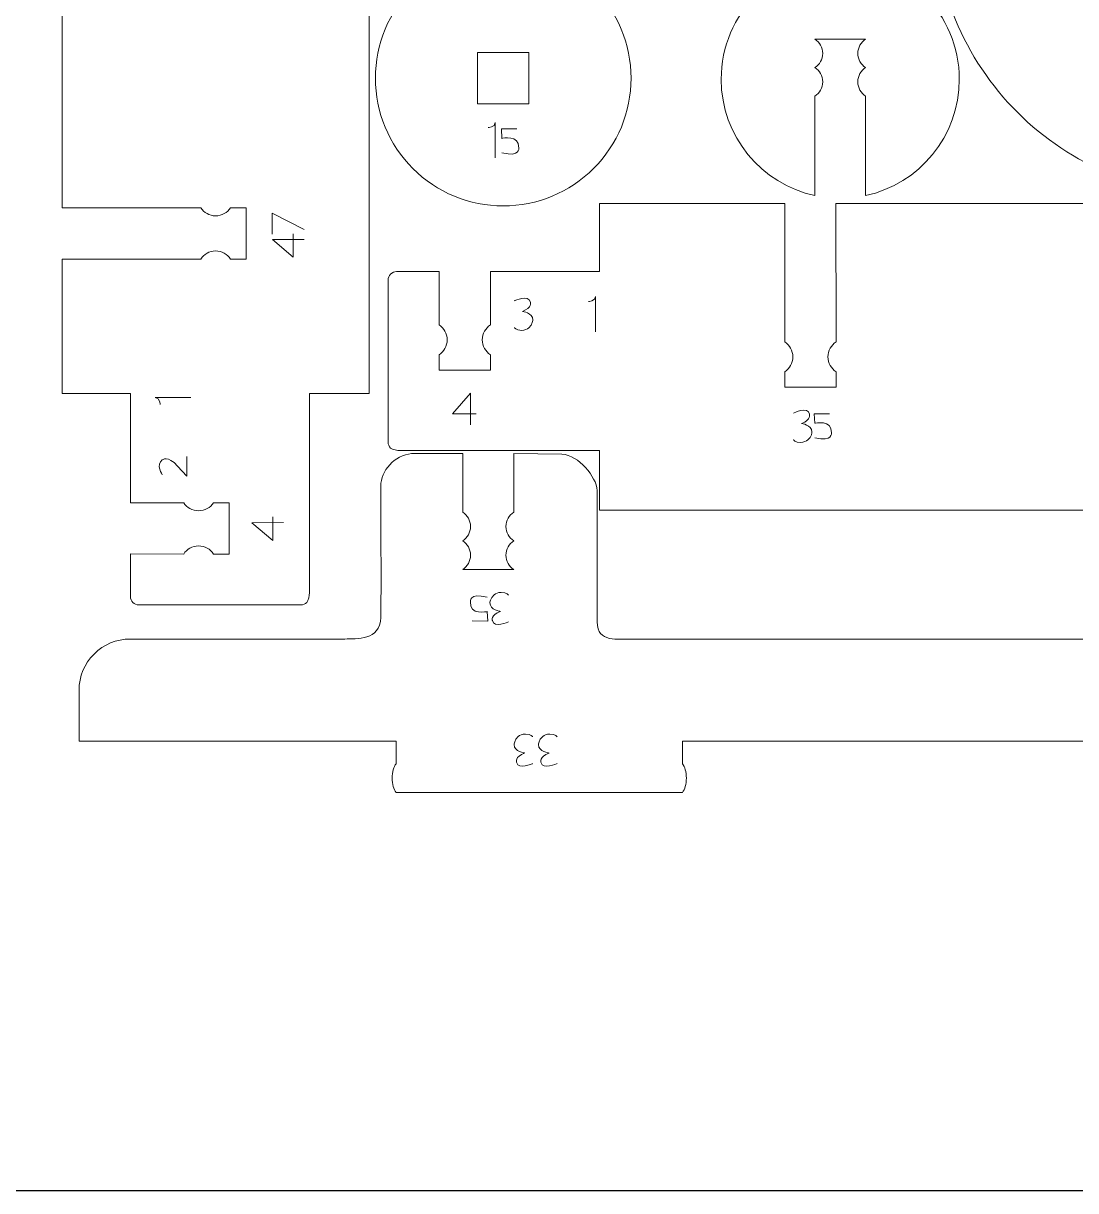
# Model space of a CAD drawing. Header units: centimetres. Extents: x -25 to 25, y -32.5 to 32.5.
# Drawn here: x -15.1 to -8.87, y -32.5 to -25.58 of the extents above; entities that cross this region are included whole.
import ezdxf

# ---------------------------------------------------------------- set-up
doc = ezdxf.new("R2010")
doc.units = ezdxf.units.CM
doc.header["$MEASUREMENT"] = 0
doc.layers.add('Capa 1', color=7, linetype='Continuous')

msp = doc.modelspace()

# ---------------------------------------------------------------- linework, layer by layer
at = {"layer": 'Capa 1', "color": 254}
msp.add_lwpolyline([(-25, -32.5), (25, -32.5), (25, 32.5), (-25, 32.5), (-25, -32.5)], close=True, dxfattribs=at)
at = {"layer": 'Capa 1', "color": 250, "lineweight": 9}
for points, knots in [([(-14.15278, -22.07893), (-14.15278, -22.07893), (-14.46871, -22.08022), (-14.46871, -22.08022), (-14.46871, -22.08022), (-14.46871, -22.08022), (-14.46871, -21.82769), (-14.46871, -21.82769), (-14.46871, -21.82769), (-14.46871, -21.81429), (-14.46338, -21.80145), (-14.45395, -21.79198), (-14.45395, -21.79198), (-14.44451, -21.7825), (-14.43158, -21.77719), (-14.41819, -21.77717), (-14.41819, -21.77717), (-14.41819, -21.77717), (-13.45858, -21.77717), (-13.45858, -21.77717), (-13.45858, -21.77717), (-13.44519, -21.77717), (-13.43231, -21.78255), (-13.42288, -21.79194), (-13.42288, -21.79194), (-13.41345, -21.80133), (-13.40806, -21.81429), (-13.40806, -21.82769), (-13.40806, -21.82769), (-13.40806, -21.82769), (-13.40806, -23.02979), (-13.40806, -23.02979), (-13.40806, -23.02979), (-13.40806, -23.02979), (-13.05447, -23.02979), (-13.05447, -23.02979), (-13.05447, -23.02979), (-13.05447, -23.02979), (-13.05447, -27.77556), (-13.05447, -27.77556), (-13.05447, -27.77556), (-13.05447, -27.77556), (-13.40806, -27.77556), (-13.40806, -27.77556), (-13.40806, -27.77556), (-13.40806, -27.77556), (-13.40806, -28.95746), (-13.40806, -28.95746), (-13.40806, -28.95746), (-13.40806, -28.97084), (-13.41345, -29.00392), (-13.42284, -29.01335), (-13.42284, -29.01335), (-13.43223, -29.02278), (-13.44519, -29.02816), (-13.45858, -29.02816), (-13.45858, -29.02816), (-13.45858, -29.02816), (-14.41819, -29.02816), (-14.41819, -29.02816), (-14.41819, -29.02816), (-14.43158, -29.02816), (-14.44443, -29.02287), (-14.45391, -29.01339), (-14.45391, -29.01339), (-14.46336, -29.00394), (-14.46869, -28.99104), (-14.46871, -28.97766), (-14.46871, -28.97766), (-14.46871, -28.97766), (-14.46871, -28.72511), (-14.46871, -28.72511), (-14.46871, -28.72511), (-14.46871, -28.72511), (-14.15278, -28.7264), (-14.15278, -28.7264)], [0, 0, 0, 0, 0.05, 0.05, 0.05, 0.05, 0.1, 0.1, 0.1, 0.1, 0.15, 0.15, 0.15, 0.15, 0.2, 0.2, 0.2, 0.2, 0.25, 0.25, 0.25, 0.25, 0.3, 0.3, 0.3, 0.3, 0.35, 0.35, 0.35, 0.35, 0.4, 0.4, 0.4, 0.4, 0.45, 0.45, 0.45, 0.45, 0.5, 0.5, 0.5, 0.5, 0.55, 0.55, 0.55, 0.55, 0.6, 0.6, 0.6, 0.6, 0.65, 0.65, 0.65, 0.65, 0.7, 0.7, 0.7, 0.7, 0.75, 0.75, 0.75, 0.75, 0.8, 0.8, 0.8, 0.8, 0.85, 0.85, 0.85, 0.85, 0.9, 0.9, 0.9, 0.9, 1, 1, 1, 1]), ([(-8.01808, -26.60217), (-8.46598, -26.60247), (-8.89566, -26.42481), (-9.21255, -26.1083), (-9.21255, -26.1083), (-9.52948, -25.79179), (-9.70767, -25.3602), (-9.70797, -24.91229), (-9.70797, -24.91229), (-9.70823, -24.4644), (-9.53059, -24.03473), (-9.21407, -23.71781), (-9.21407, -23.71781), (-8.89755, -23.40089), (-8.46598, -23.2227), (-8.01808, -23.22243), (-8.01808, -23.22243), (-7.57017, -23.22213), (-7.14049, -23.39979), (-6.82359, -23.7163), (-6.82359, -23.7163), (-6.50668, -24.03282), (-6.32848, -24.4644), (-6.32818, -24.91229), (-6.32818, -24.91229), (-6.32793, -25.3602), (-6.50557, -25.78987), (-6.82209, -26.10679), (-6.82209, -26.10679), (-7.13857, -26.42369), (-7.57017, -26.6019), (-8.01808, -26.60217)], [0, 0, 0, 0, 0.1111111, 0.1111111, 0.1111111, 0.1111111, 0.2222222, 0.2222222, 0.2222222, 0.2222222, 0.3333333, 0.3333333, 0.3333333, 0.3333333, 0.4444444, 0.4444444, 0.4444444, 0.4444444, 0.5555556, 0.5555556, 0.5555556, 0.5555556, 0.6666667, 0.6666667, 0.6666667, 0.6666667, 0.7777778, 0.7777778, 0.7777778, 0.7777778, 1, 1, 1, 1]), ([(-14.05178, -26.6737), (-14.05178, -26.6737), (-14.87278, -26.675), (-14.87278, -26.675), (-14.87278, -26.675), (-14.87278, -26.675), (-14.87278, -24.13023), (-14.87278, -24.13023), (-14.87278, -24.13023), (-14.87278, -24.13023), (-14.05179, -24.13152), (-14.05179, -24.13152)], [0, 0, 0, 0, 0.25, 0.25, 0.25, 0.25, 0.5, 0.5, 0.5, 0.5, 1, 1, 1, 1]), ([(-10.11223, -26.01163), (-10.11223, -26.01163), (-10.11223, -26.60216), (-10.11223, -26.60216), (-10.11223, -26.60216), (-9.79463, -26.53339), (-9.55667, -26.25083), (-9.55667, -25.91264), (-9.55667, -25.91264), (-9.55667, -25.52296), (-9.87256, -25.20708), (-10.26223, -25.20708), (-10.26223, -25.20708), (-10.6519, -25.20708), (-10.96779, -25.52296), (-10.96779, -25.91264), (-10.96779, -25.91264), (-10.96779, -26.25083), (-10.72983, -26.5334), (-10.41223, -26.60216), (-10.41223, -26.60216), (-10.41223, -26.60216), (-10.41224, -26.01179), (-10.41224, -26.01179)], [0, 0, 0, 0, 0.1428571, 0.1428571, 0.1428571, 0.1428571, 0.2857143, 0.2857143, 0.2857143, 0.2857143, 0.4285714, 0.4285714, 0.4285714, 0.4285714, 0.5714286, 0.5714286, 0.5714286, 0.5714286, 0.7142857, 0.7142857, 0.7142857, 0.7142857, 1, 1, 1, 1]), ([(-14.05178, -26.6737), (-14.03316, -26.70269), (-14.00064, -26.7219), (-13.96364, -26.7219), (-13.96364, -26.7219), (-13.92664, -26.7219), (-13.89412, -26.70269), (-13.87552, -26.6737)], [0, 0, 0, 0, 0.3333333, 0.3333333, 0.3333333, 0.3333333, 1, 1, 1, 1]), ([(-13.87552, -26.97806), (-13.87552, -26.97806), (-13.783, -26.97817), (-13.783, -26.97817), (-13.783, -26.97817), (-13.783, -26.97817), (-13.783, -26.6737), (-13.783, -26.6737), (-13.783, -26.6737), (-13.783, -26.6737), (-13.87554, -26.6737), (-13.87554, -26.6737)], [0, 0, 0, 0, 0.25, 0.25, 0.25, 0.25, 0.5, 0.5, 0.5, 0.5, 1, 1, 1, 1]), ([(-12.33534, -27.36862), (-12.33534, -27.36862), (-12.33534, -27.05269), (-12.33534, -27.05269), (-12.33534, -27.05269), (-12.33534, -27.05269), (-11.68885, -27.05269), (-11.68885, -27.05269), (-11.68885, -27.05269), (-11.68885, -27.05269), (-11.68885, -26.64862), (-11.68885, -26.64862), (-11.68885, -26.64862), (-11.68885, -26.64862), (-10.59135, -26.64862), (-10.59135, -26.64862), (-10.59135, -26.64862), (-10.59135, -26.64862), (-10.59135, -27.46962), (-10.59135, -27.46962)], [0, 0, 0, 0, 0.1666667, 0.1666667, 0.1666667, 0.1666667, 0.3333333, 0.3333333, 0.3333333, 0.3333333, 0.5, 0.5, 0.5, 0.5, 0.6666667, 0.6666667, 0.6666667, 0.6666667, 1, 1, 1, 1]), ([(-10.28699, -27.46962), (-10.28699, -27.46962), (-10.28829, -26.64862), (-10.28829, -26.64862), (-10.28829, -26.64862), (-10.28829, -26.64862), (-7.74352, -26.64862), (-7.74352, -26.64862), (-7.74352, -26.64862), (-7.74352, -26.64862), (-7.74481, -27.46961), (-7.74481, -27.46961)], [0, 0, 0, 0, 0.25, 0.25, 0.25, 0.25, 0.5, 0.5, 0.5, 0.5, 1, 1, 1, 1]), ([(-14.15278, -28.42205), (-14.15278, -28.42205), (-14.46871, -28.42205), (-14.46871, -28.42205), (-14.46871, -28.42205), (-14.46871, -28.42205), (-14.46871, -27.77556), (-14.46871, -27.77556), (-14.46871, -27.77556), (-14.46871, -27.77556), (-14.87278, -27.77556), (-14.87278, -27.77556), (-14.87278, -27.77556), (-14.87278, -27.77556), (-14.87278, -26.97806), (-14.87278, -26.97806), (-14.87278, -26.97806), (-14.87278, -26.97806), (-14.05178, -26.97806), (-14.05178, -26.97806)], [0, 0, 0, 0, 0.1666667, 0.1666667, 0.1666667, 0.1666667, 0.3333333, 0.3333333, 0.3333333, 0.3333333, 0.5, 0.5, 0.5, 0.5, 0.6666667, 0.6666667, 0.6666667, 0.6666667, 1, 1, 1, 1]), ([(-14.05178, -26.97806), (-14.03316, -26.94907), (-14.00064, -26.92986), (-13.96364, -26.92986), (-13.96364, -26.92986), (-13.92664, -26.92986), (-13.89412, -26.94907), (-13.87552, -26.97806)], [0, 0, 0, 0, 0.3333333, 0.3333333, 0.3333333, 0.3333333, 1, 1, 1, 1]), ([(-11.68885, -28.46693), (-11.68885, -28.46693), (-11.68885, -28.11334), (-11.68885, -28.11334), (-11.68885, -28.11334), (-11.68885, -28.11334), (-12.87075, -28.11334), (-12.87075, -28.11334), (-12.87075, -28.11334), (-12.88413, -28.11334), (-12.91721, -28.10795), (-12.92664, -28.09856), (-12.92664, -28.09856), (-12.93607, -28.08917), (-12.94145, -28.07621), (-12.94145, -28.06282), (-12.94145, -28.06282), (-12.94145, -28.06282), (-12.94145, -27.10321), (-12.94145, -27.10321), (-12.94145, -27.10321), (-12.94145, -27.08982), (-12.93615, -27.07696), (-12.92668, -27.06749), (-12.92668, -27.06749), (-12.91723, -27.05804), (-12.90433, -27.05271), (-12.89095, -27.05269), (-12.89095, -27.05269), (-12.89095, -27.05269), (-12.6384, -27.05269), (-12.6384, -27.05269), (-12.6384, -27.05269), (-12.6384, -27.05269), (-12.63969, -27.36862), (-12.63969, -27.36862)], [0, 0, 0, 0, 0.1, 0.1, 0.1, 0.1, 0.2, 0.2, 0.2, 0.2, 0.3, 0.3, 0.3, 0.3, 0.4, 0.4, 0.4, 0.4, 0.5, 0.5, 0.5, 0.5, 0.6, 0.6, 0.6, 0.6, 0.7, 0.7, 0.7, 0.7, 0.8, 0.8, 0.8, 0.8, 1, 1, 1, 1]), ([(-12.63969, -27.36862), (-12.61071, -27.38724), (-12.5915, -27.41977), (-12.5915, -27.45676), (-12.5915, -27.45676), (-12.5915, -27.49375), (-12.61071, -27.52628), (-12.63969, -27.54488)], [0, 0, 0, 0, 0.3333333, 0.3333333, 0.3333333, 0.3333333, 1, 1, 1, 1]), ([(-12.33534, -27.36862), (-12.36433, -27.38724), (-12.38354, -27.41977), (-12.38354, -27.45676), (-12.38354, -27.45676), (-12.38354, -27.49375), (-12.36433, -27.52628), (-12.33534, -27.54488)], [0, 0, 0, 0, 0.3333333, 0.3333333, 0.3333333, 0.3333333, 1, 1, 1, 1]), ([(-10.59135, -27.46962), (-10.56236, -27.48824), (-10.54315, -27.52076), (-10.54315, -27.55776), (-10.54315, -27.55776), (-10.54315, -27.59476), (-10.56236, -27.62728), (-10.59135, -27.64588)], [0, 0, 0, 0, 0.3333333, 0.3333333, 0.3333333, 0.3333333, 1, 1, 1, 1]), ([(-10.28699, -27.46962), (-10.31598, -27.48824), (-10.33519, -27.52076), (-10.33519, -27.55776), (-10.33519, -27.55776), (-10.33519, -27.59476), (-10.31598, -27.62728), (-10.28699, -27.64588)], [0, 0, 0, 0, 0.3333333, 0.3333333, 0.3333333, 0.3333333, 1, 1, 1, 1]), ([(-12.63969, -27.54488), (-12.63969, -27.54488), (-12.6398, -27.6374), (-12.6398, -27.6374), (-12.6398, -27.6374), (-12.6398, -27.6374), (-12.33534, -27.6374), (-12.33534, -27.6374), (-12.33534, -27.6374), (-12.33534, -27.6374), (-12.33534, -27.54486), (-12.33534, -27.54486)], [0, 0, 0, 0, 0.25, 0.25, 0.25, 0.25, 0.5, 0.5, 0.5, 0.5, 1, 1, 1, 1]), ([(-10.59135, -27.64588), (-10.59135, -27.64588), (-10.59146, -27.7384), (-10.59146, -27.7384), (-10.59146, -27.7384), (-10.59146, -27.7384), (-10.28699, -27.7384), (-10.28699, -27.7384), (-10.28699, -27.7384), (-10.28699, -27.7384), (-10.28699, -27.64586), (-10.28699, -27.64586)], [0, 0, 0, 0, 0.25, 0.25, 0.25, 0.25, 0.5, 0.5, 0.5, 0.5, 1, 1, 1, 1]), ([(-14.15278, -28.42205), (-14.13416, -28.45104), (-14.10164, -28.47025), (-14.06464, -28.47025), (-14.06464, -28.47025), (-14.02765, -28.47025), (-13.99512, -28.45104), (-13.97652, -28.42205)], [0, 0, 0, 0, 0.3333333, 0.3333333, 0.3333333, 0.3333333, 1, 1, 1, 1]), ([(-13.97652, -28.7264), (-13.97652, -28.7264), (-13.884, -28.72651), (-13.884, -28.72651), (-13.884, -28.72651), (-13.884, -28.72651), (-13.884, -28.42205), (-13.884, -28.42205), (-13.884, -28.42205), (-13.884, -28.42205), (-13.97654, -28.42205), (-13.97654, -28.42205)], [0, 0, 0, 0, 0.25, 0.25, 0.25, 0.25, 0.5, 0.5, 0.5, 0.5, 1, 1, 1, 1]), ([(-14.15278, -28.7264), (-14.13416, -28.69742), (-14.10164, -28.67821), (-14.06464, -28.67821), (-14.06464, -28.67821), (-14.02765, -28.67821), (-13.99512, -28.69742), (-13.97652, -28.7264)], [0, 0, 0, 0, 0.3333333, 0.3333333, 0.3333333, 0.3333333, 1, 1, 1, 1])]:
    msp.add_open_spline(points, degree=3, knots=knots, dxfattribs=at)
at = {"layer": 'Capa 1', "color": 18, "lineweight": 9}
for points, knots in [([(-12.25942, -25.14832), (-12.46045, -25.14845), (-12.65315, -25.22844), (-12.79523, -25.37065), (-12.79523, -25.37065), (-12.93727, -25.5129), (-13.01701, -25.7048), (-13.01688, -25.90578), (-13.01688, -25.90578), (-13.01676, -26.10681), (-12.93676, -26.29956), (-12.79456, -26.44159), (-12.79456, -26.44159), (-12.65231, -26.58363), (-12.46045, -26.66337), (-12.25942, -26.66324), (-12.25942, -26.66324), (-12.0584, -26.66311), (-11.86565, -26.58316), (-11.72361, -26.44091), (-11.72361, -26.44091), (-11.58157, -26.29871), (-11.50183, -26.10681), (-11.50196, -25.90578), (-11.50196, -25.90578), (-11.50209, -25.7048), (-11.58204, -25.51205), (-11.72429, -25.37001), (-11.72429, -25.37001), (-11.8665, -25.22793), (-12.0584, -25.14819), (-12.25942, -25.14832)], [0, 0, 0, 0, 0.1111111, 0.1111111, 0.1111111, 0.1111111, 0.2222222, 0.2222222, 0.2222222, 0.2222222, 0.3333333, 0.3333333, 0.3333333, 0.3333333, 0.4444444, 0.4444444, 0.4444444, 0.4444444, 0.5555556, 0.5555556, 0.5555556, 0.5555556, 0.6666667, 0.6666667, 0.6666667, 0.6666667, 0.7777778, 0.7777778, 0.7777778, 0.7777778, 1, 1, 1, 1]), ([(-12.4109, -25.75431), (-12.4109, -25.75431), (-12.1079, -25.75431), (-12.1079, -25.75431), (-12.1079, -25.75431), (-12.1079, -25.75431), (-12.1079, -26.05731), (-12.1079, -26.05731), (-12.1079, -26.05731), (-12.1079, -26.05731), (-12.4109, -26.05731), (-12.4109, -26.05731), (-12.4109, -26.05731), (-12.4109, -26.05731), (-12.4109, -25.75431), (-12.4109, -25.75431)], [0, 0, 0, 0, 0.2, 0.2, 0.2, 0.2, 0.4, 0.4, 0.4, 0.4, 0.6, 0.6, 0.6, 0.6, 1, 1, 1, 1])]:
    msp.add_open_spline(points, degree=3, knots=knots, dxfattribs=at)
at = {"layer": 'Capa 1', "color": 250, "lineweight": 9}
for points in [[(-10.41224, -25.67491), (-10.41224, -25.67491), (-10.11223, -25.67475), (-10.11223, -25.67475)], [(-11.68885, -28.46693), (-11.68885, -28.46693), (-6.34308, -28.46693), (-6.34308, -28.46693)]]:
    msp.add_open_spline(points, degree=3, dxfattribs=at)
at = {"layer": 'Capa 1', "color": 250, "lineweight": 18}
for points, knots in [([(-10.41224, -25.67491), (-10.38454, -25.69269), (-10.36618, -25.72377), (-10.36618, -25.75913), (-10.36618, -25.75913), (-10.36618, -25.79449), (-10.38454, -25.82557), (-10.41224, -25.84335)], [0, 0, 0, 0, 0.3333333, 0.3333333, 0.3333333, 0.3333333, 1, 1, 1, 1]), ([(-10.11223, -25.67475), (-10.13993, -25.69253), (-10.15829, -25.72361), (-10.15829, -25.75897), (-10.15829, -25.75897), (-10.15829, -25.79433), (-10.13993, -25.82541), (-10.11223, -25.84319)], [0, 0, 0, 0, 0.3333333, 0.3333333, 0.3333333, 0.3333333, 1, 1, 1, 1]), ([(-10.41224, -25.84335), (-10.38454, -25.86113), (-10.36618, -25.89221), (-10.36618, -25.92757), (-10.36618, -25.92757), (-10.36618, -25.96293), (-10.38454, -25.99401), (-10.41224, -26.01179)], [0, 0, 0, 0, 0.3333333, 0.3333333, 0.3333333, 0.3333333, 1, 1, 1, 1]), ([(-10.11223, -25.84319), (-10.13993, -25.86097), (-10.15829, -25.89205), (-10.15829, -25.92741), (-10.15829, -25.92741), (-10.15829, -25.96277), (-10.13993, -25.99385), (-10.11223, -26.01163)], [0, 0, 0, 0, 0.3333333, 0.3333333, 0.3333333, 0.3333333, 1, 1, 1, 1]), ([(-12.89424, -29.96925), (-12.89424, -29.96925), (-12.89429, -29.83638), (-12.89429, -29.83638), (-12.89429, -29.83638), (-12.89429, -29.83638), (-14.77277, -29.83638), (-14.77277, -29.83638), (-14.77277, -29.83638), (-14.77277, -29.83638), (-14.77277, -29.53338), (-14.77277, -29.53338), (-14.77277, -29.53338), (-14.77281, -29.453), (-14.7409, -29.37624), (-14.68408, -29.31933), (-14.68408, -29.31933), (-14.62725, -29.26246), (-14.55019, -29.23046), (-14.46977, -29.23042), (-14.46977, -29.23042), (-14.46977, -29.23042), (-13.19725, -29.23042), (-13.19725, -29.23042), (-13.19725, -29.23042), (-13.12984, -29.22634), (-12.98783, -29.24091), (-12.98479, -29.10225), (-12.98479, -29.10225), (-12.98188, -28.96943), (-12.98479, -28.45656), (-12.98479, -28.32368), (-12.98479, -28.32368), (-12.98626, -28.23273), (-12.90312, -28.14178), (-12.80215, -28.13099), (-12.80215, -28.13099), (-12.80215, -28.13099), (-12.49954, -28.13099), (-12.49954, -28.13099), (-12.49954, -28.13099), (-12.49954, -28.13099), (-12.49954, -28.47833), (-12.49954, -28.47833)], [0, 0, 0, 0, 0.0833333, 0.0833333, 0.0833333, 0.0833333, 0.1666667, 0.1666667, 0.1666667, 0.1666667, 0.25, 0.25, 0.25, 0.25, 0.3333333, 0.3333333, 0.3333333, 0.3333333, 0.4166667, 0.4166667, 0.4166667, 0.4166667, 0.5, 0.5, 0.5, 0.5, 0.5833333, 0.5833333, 0.5833333, 0.5833333, 0.6666667, 0.6666667, 0.6666667, 0.6666667, 0.75, 0.75, 0.75, 0.75, 0.8333333, 0.8333333, 0.8333333, 0.8333333, 1, 1, 1, 1]), ([(-12.19653, -28.47849), (-12.19653, -28.47849), (-12.19654, -28.13099), (-12.19654, -28.13099), (-12.19654, -28.13099), (-12.19654, -28.13099), (-11.91135, -28.13361), (-11.91135, -28.13361), (-11.91135, -28.13361), (-11.81044, -28.14352), (-11.70951, -28.26477), (-11.70213, -28.3504), (-11.70213, -28.3504), (-11.70213, -28.3504), (-11.70213, -29.12899), (-11.70213, -29.12899), (-11.70213, -29.12899), (-11.705, -29.25615), (-11.57329, -29.22748), (-11.50052, -29.23042), (-11.50052, -29.23042), (-11.50052, -29.23042), (-5.03838, -29.23042), (-5.03838, -29.23042)], [0, 0, 0, 0, 0.1428571, 0.1428571, 0.1428571, 0.1428571, 0.2857143, 0.2857143, 0.2857143, 0.2857143, 0.4285714, 0.4285714, 0.4285714, 0.4285714, 0.5714286, 0.5714286, 0.5714286, 0.5714286, 0.7142857, 0.7142857, 0.7142857, 0.7142857, 1, 1, 1, 1]), ([(-12.49954, -28.64846), (-12.47157, -28.6305), (-12.45302, -28.5991), (-12.45302, -28.56339), (-12.45302, -28.56339), (-12.45302, -28.52768), (-12.47157, -28.49629), (-12.49954, -28.47833)], [0, 0, 0, 0, 0.3333333, 0.3333333, 0.3333333, 0.3333333, 1, 1, 1, 1]), ([(-12.19653, -28.64862), (-12.22451, -28.63066), (-12.24305, -28.59927), (-12.24305, -28.56356), (-12.24305, -28.56356), (-12.24305, -28.52785), (-12.22451, -28.49645), (-12.19653, -28.47849)], [0, 0, 0, 0, 0.3333333, 0.3333333, 0.3333333, 0.3333333, 1, 1, 1, 1]), ([(-12.49954, -28.81858), (-12.47157, -28.80062), (-12.45302, -28.76923), (-12.45302, -28.73352), (-12.45302, -28.73352), (-12.45302, -28.69781), (-12.47157, -28.66641), (-12.49954, -28.64846)], [0, 0, 0, 0, 0.3333333, 0.3333333, 0.3333333, 0.3333333, 1, 1, 1, 1]), ([(-12.19653, -28.81874), (-12.22451, -28.80078), (-12.24305, -28.76939), (-12.24305, -28.73368), (-12.24305, -28.73368), (-12.24305, -28.69797), (-12.22451, -28.66658), (-12.19653, -28.64862)], [0, 0, 0, 0, 0.3333333, 0.3333333, 0.3333333, 0.3333333, 1, 1, 1, 1]), ([(-6.10744, -29.96925), (-6.10744, -29.96925), (-6.10744, -29.83638), (-6.10744, -29.83638), (-6.10744, -29.83638), (-6.10744, -29.83638), (-11.19752, -29.83638), (-11.19752, -29.83638), (-11.19752, -29.83638), (-11.19752, -29.83638), (-11.19752, -29.96925), (-11.19752, -29.96925)], [0, 0, 0, 0, 0.25, 0.25, 0.25, 0.25, 0.5, 0.5, 0.5, 0.5, 1, 1, 1, 1]), ([(-12.89424, -30.13938), (-12.90823, -30.12142), (-12.9175, -30.09003), (-12.9175, -30.05431), (-12.9175, -30.05431), (-12.9175, -30.0186), (-12.90823, -29.98721), (-12.89424, -29.96925)], [0, 0, 0, 0, 0.3333333, 0.3333333, 0.3333333, 0.3333333, 1, 1, 1, 1]), ([(-11.19752, -30.13938), (-11.18353, -30.12142), (-11.17426, -30.09003), (-11.17426, -30.05431), (-11.17426, -30.05431), (-11.17426, -30.0186), (-11.18353, -29.98721), (-11.19752, -29.96925)], [0, 0, 0, 0, 0.3333333, 0.3333333, 0.3333333, 0.3333333, 1, 1, 1, 1])]:
    msp.add_open_spline(points, degree=3, knots=knots, dxfattribs=at)
at = {"layer": 'Capa 1', "color": 22, "lineweight": 5}
for points in [[(-12.34874, -26.19887), (-12.34874, -26.19887), (-12.30833, -26.19722), (-12.30669, -26.16945)], [(-12.30669, -26.16945), (-12.30669, -26.16945), (-12.30669, -26.37896), (-12.30669, -26.37896)], [(-11.75393, -27.22988), (-11.75393, -27.22988), (-11.71352, -27.22823), (-11.71188, -27.20046)], [(-11.71188, -27.20046), (-11.71188, -27.20046), (-11.71188, -27.40997), (-11.71188, -27.40997)], [(-14.29152, -27.84064), (-14.29152, -27.84064), (-14.29317, -27.80023), (-14.32094, -27.79859)], [(-14.32094, -27.79859), (-14.32094, -27.79859), (-14.11143, -27.79859), (-14.11143, -27.79859)]]:
    msp.add_open_spline(points, degree=3, dxfattribs=at)
for points, knots in [([(-12.17847, -26.20687), (-12.17847, -26.20687), (-12.26994, -26.20632), (-12.26994, -26.20632), (-12.26994, -26.20632), (-12.26994, -26.20632), (-12.26665, -26.2627), (-12.26665, -26.2627)], [0, 0, 0, 0, 0.3333333, 0.3333333, 0.3333333, 0.3333333, 1, 1, 1, 1]), ([(-12.26665, -26.2627), (-12.26665, -26.2627), (-12.16156, -26.23864), (-12.16774, -26.31987), (-12.16774, -26.31987), (-12.16774, -26.31987), (-12.15663, -26.37556), (-12.26665, -26.34835)], [0, 0, 0, 0, 0.3333333, 0.3333333, 0.3333333, 0.3333333, 1, 1, 1, 1]), ([(-13.62798, -26.83118), (-13.62798, -26.83118), (-13.62798, -26.70592), (-13.62798, -26.70592), (-13.62798, -26.70592), (-13.62798, -26.70592), (-13.4384, -26.80314), (-13.4384, -26.80314)], [0, 0, 0, 0, 0.3333333, 0.3333333, 0.3333333, 0.3333333, 1, 1, 1, 1]), ([(-13.50354, -26.82785), (-13.50354, -26.82785), (-13.50354, -26.96751), (-13.50354, -26.96751), (-13.50354, -26.96751), (-13.50354, -26.96751), (-13.62715, -26.86246), (-13.62715, -26.86246), (-13.62715, -26.86246), (-13.62715, -26.86246), (-13.43924, -26.86125), (-13.43924, -26.86125)], [0, 0, 0, 0, 0.25, 0.25, 0.25, 0.25, 0.5, 0.5, 0.5, 0.5, 1, 1, 1, 1]), ([(-12.19336, -27.38338), (-12.19336, -27.38338), (-12.18613, -27.40186), (-12.15008, -27.40066), (-12.15008, -27.40066), (-12.13137, -27.40004), (-12.11797, -27.39335), (-12.10825, -27.3857), (-12.10825, -27.3857), (-12.08455, -27.367), (-12.08333, -27.33796), (-12.08333, -27.33796), (-12.08333, -27.33796), (-12.08455, -27.29625), (-12.14577, -27.28821), (-12.14577, -27.28821), (-12.14577, -27.28821), (-12.08581, -27.26592), (-12.09818, -27.23379), (-12.09818, -27.23379), (-12.09818, -27.23379), (-12.10682, -27.18436), (-12.19336, -27.22635), (-12.19336, -27.22635)], [0, 0, 0, 0, 0.1428571, 0.1428571, 0.1428571, 0.1428571, 0.2857143, 0.2857143, 0.2857143, 0.2857143, 0.4285714, 0.4285714, 0.4285714, 0.4285714, 0.5714286, 0.5714286, 0.5714286, 0.5714286, 0.7142857, 0.7142857, 0.7142857, 0.7142857, 1, 1, 1, 1]), ([(-12.41948, -27.89594), (-12.41948, -27.89594), (-12.55914, -27.89594), (-12.55914, -27.89594), (-12.55914, -27.89594), (-12.55914, -27.89594), (-12.45409, -27.77233), (-12.45409, -27.77233), (-12.45409, -27.77233), (-12.45409, -27.77233), (-12.45288, -27.96024), (-12.45288, -27.96024)], [0, 0, 0, 0, 0.25, 0.25, 0.25, 0.25, 0.5, 0.5, 0.5, 0.5, 1, 1, 1, 1]), ([(-10.53971, -28.04784), (-10.53971, -28.04784), (-10.53248, -28.06632), (-10.49643, -28.06512), (-10.49643, -28.06512), (-10.47772, -28.0645), (-10.46432, -28.05781), (-10.4546, -28.05016), (-10.4546, -28.05016), (-10.4309, -28.03146), (-10.42968, -28.00242), (-10.42968, -28.00242), (-10.42968, -28.00242), (-10.4309, -27.96071), (-10.49212, -27.95267), (-10.49212, -27.95267), (-10.49212, -27.95267), (-10.43216, -27.93038), (-10.44453, -27.89825), (-10.44453, -27.89825), (-10.44453, -27.89825), (-10.45317, -27.84882), (-10.53971, -27.89081), (-10.53971, -27.89081)], [0, 0, 0, 0, 0.1428571, 0.1428571, 0.1428571, 0.1428571, 0.2857143, 0.2857143, 0.2857143, 0.2857143, 0.4285714, 0.4285714, 0.4285714, 0.4285714, 0.5714286, 0.5714286, 0.5714286, 0.5714286, 0.7142857, 0.7142857, 0.7142857, 0.7142857, 1, 1, 1, 1]), ([(-10.32567, -27.89547), (-10.32567, -27.89547), (-10.41714, -27.89492), (-10.41714, -27.89492), (-10.41714, -27.89492), (-10.41714, -27.89492), (-10.41385, -27.9513), (-10.41385, -27.9513)], [0, 0, 0, 0, 0.3333333, 0.3333333, 0.3333333, 0.3333333, 1, 1, 1, 1]), ([(-10.41385, -27.9513), (-10.41385, -27.9513), (-10.30876, -27.92724), (-10.31494, -28.00847), (-10.31494, -28.00847), (-10.31494, -28.00847), (-10.30383, -28.06416), (-10.41385, -28.03695)], [0, 0, 0, 0, 0.3333333, 0.3333333, 0.3333333, 0.3333333, 1, 1, 1, 1]), ([(-14.27942, -28.25797), (-14.27942, -28.25797), (-14.32023, -28.19614), (-14.27942, -28.16898), (-14.27942, -28.16898), (-14.27942, -28.16898), (-14.24852, -28.13806), (-14.18918, -28.20605)], [0, 0, 0, 0, 0.3333333, 0.3333333, 0.3333333, 0.3333333, 1, 1, 1, 1]), ([(-14.18918, -28.20605), (-14.18918, -28.20605), (-14.1348, -28.26413), (-14.1348, -28.26413), (-14.1348, -28.26413), (-14.1348, -28.26413), (-14.1348, -28.14881), (-14.1348, -28.14881)], [0, 0, 0, 0, 0.3333333, 0.3333333, 0.3333333, 0.3333333, 1, 1, 1, 1]), ([(-13.62546, -28.50619), (-13.62546, -28.50619), (-13.62546, -28.64585), (-13.62546, -28.64585), (-13.62546, -28.64585), (-13.62546, -28.64585), (-13.74907, -28.5408), (-13.74907, -28.5408), (-13.74907, -28.5408), (-13.74907, -28.5408), (-13.56116, -28.53959), (-13.56116, -28.53959)], [0, 0, 0, 0, 0.25, 0.25, 0.25, 0.25, 0.5, 0.5, 0.5, 0.5, 1, 1, 1, 1]), ([(-12.35445, -29.06757), (-12.35445, -29.06757), (-12.45954, -29.09163), (-12.45336, -29.0104), (-12.45336, -29.0104), (-12.45336, -29.0104), (-12.46447, -28.95471), (-12.35445, -28.98192)], [0, 0, 0, 0, 0.3333333, 0.3333333, 0.3333333, 0.3333333, 1, 1, 1, 1]), ([(-12.22859, -28.97103), (-12.22859, -28.97103), (-12.23582, -28.95255), (-12.27187, -28.95375), (-12.27187, -28.95375), (-12.29058, -28.95437), (-12.30398, -28.96106), (-12.3137, -28.96871), (-12.3137, -28.96871), (-12.3374, -28.98741), (-12.33862, -29.01645), (-12.33862, -29.01645), (-12.33862, -29.01645), (-12.3374, -29.05816), (-12.27618, -29.0662), (-12.27618, -29.0662), (-12.27618, -29.0662), (-12.33614, -29.08849), (-12.32377, -29.12062), (-12.32377, -29.12062), (-12.32377, -29.12062), (-12.31513, -29.17005), (-12.22859, -29.12806), (-12.22859, -29.12806)], [0, 0, 0, 0, 0.1428571, 0.1428571, 0.1428571, 0.1428571, 0.2857143, 0.2857143, 0.2857143, 0.2857143, 0.4285714, 0.4285714, 0.4285714, 0.4285714, 0.5714286, 0.5714286, 0.5714286, 0.5714286, 0.7142857, 0.7142857, 0.7142857, 0.7142857, 1, 1, 1, 1]), ([(-12.44263, -29.1234), (-12.44263, -29.1234), (-12.35116, -29.12395), (-12.35116, -29.12395), (-12.35116, -29.12395), (-12.35116, -29.12395), (-12.35445, -29.06757), (-12.35445, -29.06757)], [0, 0, 0, 0, 0.3333333, 0.3333333, 0.3333333, 0.3333333, 1, 1, 1, 1]), ([(-12.085, -29.81091), (-12.085, -29.81091), (-12.09223, -29.79243), (-12.12828, -29.79363), (-12.12828, -29.79363), (-12.14699, -29.79425), (-12.16039, -29.80094), (-12.17011, -29.80859), (-12.17011, -29.80859), (-12.19381, -29.82729), (-12.19503, -29.85633), (-12.19503, -29.85633), (-12.19503, -29.85633), (-12.19381, -29.89804), (-12.13259, -29.90608), (-12.13259, -29.90608), (-12.13259, -29.90608), (-12.19255, -29.92837), (-12.18018, -29.9605), (-12.18018, -29.9605), (-12.18018, -29.9605), (-12.17154, -30.00993), (-12.085, -29.96794), (-12.085, -29.96794)], [0, 0, 0, 0, 0.1428571, 0.1428571, 0.1428571, 0.1428571, 0.2857143, 0.2857143, 0.2857143, 0.2857143, 0.4285714, 0.4285714, 0.4285714, 0.4285714, 0.5714286, 0.5714286, 0.5714286, 0.5714286, 0.7142857, 0.7142857, 0.7142857, 0.7142857, 1, 1, 1, 1]), ([(-11.94048, -29.81091), (-11.94048, -29.81091), (-11.94771, -29.79243), (-11.98376, -29.79363), (-11.98376, -29.79363), (-12.00247, -29.79425), (-12.01587, -29.80094), (-12.02559, -29.80859), (-12.02559, -29.80859), (-12.04929, -29.82729), (-12.05051, -29.85633), (-12.05051, -29.85633), (-12.05051, -29.85633), (-12.04929, -29.89804), (-11.98807, -29.90608), (-11.98807, -29.90608), (-11.98807, -29.90608), (-12.04803, -29.92837), (-12.03566, -29.9605), (-12.03566, -29.9605), (-12.03566, -29.9605), (-12.02702, -30.00993), (-11.94048, -29.96794), (-11.94048, -29.96794)], [0, 0, 0, 0, 0.1428571, 0.1428571, 0.1428571, 0.1428571, 0.2857143, 0.2857143, 0.2857143, 0.2857143, 0.4285714, 0.4285714, 0.4285714, 0.4285714, 0.5714286, 0.5714286, 0.5714286, 0.5714286, 0.7142857, 0.7142857, 0.7142857, 0.7142857, 1, 1, 1, 1])]:
    msp.add_open_spline(points, degree=3, knots=knots, dxfattribs=at)
at = {"layer": 'Capa 1', "color": 250, "lineweight": 18}
msp.add_open_spline([(-12.49954, -28.81858), (-12.49954, -28.81858), (-12.19653, -28.81874), (-12.19653, -28.81874)], degree=3, dxfattribs=at)
at = {"layer": 'Capa 1', "color": 250, "lineweight": 20}
msp.add_open_spline([(-11.19752, -30.13938), (-11.19752, -30.13938), (-12.89424, -30.13938), (-12.89424, -30.13938)], degree=3, dxfattribs=at)

doc.saveas('drawing.dxf')
